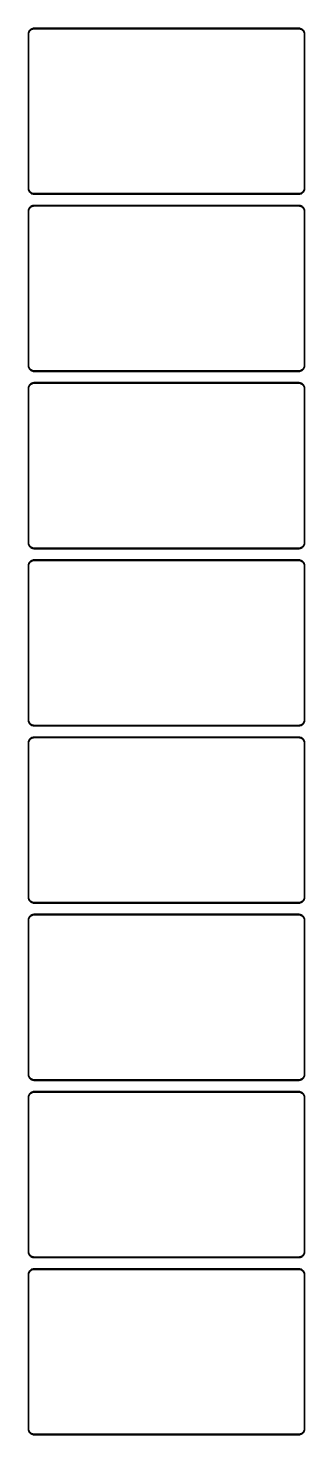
# Model space of a CAD drawing. Header units: metres. Extents: x -112 to 112, y 2093 to 4243.
# Drawn here: x -112 to 112, y 3101 to 4243 of the extents above; entities that cross this region are included whole.
import ezdxf

# ---------------------------------------------------------------- set-up
doc = ezdxf.new("R2010")
doc.units = ezdxf.units.M

msp = doc.modelspace()

# ---------------------------------------------------------------- linework, layer by layer
for p, q in [((-111.882, 4240.91), (-112.149, 4240.34)), ((-111.545, 4241.44), (-111.882, 4240.91)), ((-111.666, 4240), (-111.412, 4240.54)), ((-111.145, 4241.92), (-111.545, 4241.44)), ((-111.412, 4240.54), (-111.093, 4241.04)), ((-110.687, 4242.35), (-111.145, 4241.92)), ((-111.093, 4241.04), (-110.713, 4241.5)), ((-110.713, 4241.5), (-110.278, 4241.91)), ((-110.179, 4242.72), (-110.687, 4242.35)), ((-110.278, 4241.91), (-109.795, 4242.26)), ((-109.629, 4243.02), (-110.179, 4242.72)), ((-109.795, 4242.26), (-109.272, 4242.55)), ((-109.045, 4243.26), (-109.629, 4243.02)), ((-109.272, 4242.55), (-108.718, 4242.77)), ((-108.437, 4243.41), (-109.045, 4243.26)), ((-108.718, 4242.77), (-108.14, 4242.92)), ((-107.814, 4243.49), (-108.437, 4243.41)), ((-108.14, 4242.92), (-107.548, 4242.99)), ((107.814, 4243.49), (-107.814, 4243.49)), ((-107.548, 4242.99), (107.548, 4242.99)), ((107.548, 4242.99), (108.14, 4242.92)), ((108.437, 4243.41), (107.814, 4243.49)), ((108.14, 4242.92), (108.718, 4242.77)), ((109.045, 4243.26), (108.437, 4243.41)), ((108.718, 4242.77), (109.272, 4242.55)), ((109.629, 4243.02), (109.045, 4243.26)), ((109.272, 4242.55), (109.795, 4242.26)), ((110.179, 4242.72), (109.629, 4243.02)), ((109.795, 4242.26), (110.278, 4241.91)), ((110.687, 4242.35), (110.179, 4242.72)), ((110.278, 4241.91), (110.713, 4241.5)), ((111.145, 4241.92), (110.687, 4242.35)), ((110.713, 4241.5), (111.093, 4241.04)), ((111.093, 4241.04), (111.412, 4240.54)), ((111.545, 4241.44), (111.145, 4241.92)), ((111.412, 4240.54), (111.666, 4240)), ((111.882, 4240.91), (111.545, 4241.44)), ((112.149, 4240.34), (111.882, 4240.91)), ((-112.461, 4239.13), (-112.5, 4238.5)), ((-112.5, 4238.5), (-112.5, 4113.5)), ((-112.343, 4239.74), (-112.461, 4239.13)), ((-112.149, 4240.34), (-112.343, 4239.74)), ((-112, 4238.25), (-111.963, 4238.85)), ((-112, 4113.75), (-112, 4238.25)), ((-111.963, 4238.85), (-111.851, 4239.43)), ((-111.851, 4239.43), (-111.666, 4240)), ((111.666, 4240), (111.851, 4239.43)), ((111.851, 4239.43), (111.963, 4238.85)), ((111.963, 4238.85), (112, 4238.25)), ((112, 4238.25), (112, 4113.75)), ((112.343, 4239.74), (112.149, 4240.34)), ((112.461, 4239.13), (112.343, 4239.74)), ((112.5, 4238.5), (112.461, 4239.13)), ((112.5, 4113.5), (112.5, 4238.5)), ((-112.5, 4113.5), (-112.461, 4112.87)), ((-112.461, 4112.87), (-112.343, 4112.26)), ((-112.343, 4112.26), (-112.149, 4111.66)), ((-112.149, 4111.66), (-111.882, 4111.09)), ((-111.963, 4113.15), (-112, 4113.75)), ((-111.851, 4112.57), (-111.963, 4113.15)), ((-111.882, 4111.09), (-111.545, 4110.56)), ((-111.666, 4112), (-111.851, 4112.57)), ((-111.412, 4111.46), (-111.666, 4112)), ((-111.545, 4110.56), (-111.145, 4110.08)), ((-111.093, 4110.96), (-111.412, 4111.46)), ((-111.145, 4110.08), (-110.687, 4109.65)), ((-110.713, 4110.5), (-111.093, 4110.96)), ((-110.278, 4110.09), (-110.713, 4110.5)), ((-110.687, 4109.65), (-110.179, 4109.28)), ((-109.795, 4109.74), (-110.278, 4110.09)), ((-110.179, 4109.28), (-109.629, 4108.98)), ((-109.272, 4109.45), (-109.795, 4109.74)), ((-109.629, 4108.98), (-109.045, 4108.74)), ((-108.718, 4109.23), (-109.272, 4109.45)), ((-109.045, 4108.74), (-108.437, 4108.59)), ((-108.14, 4109.08), (-108.718, 4109.23)), ((-108.437, 4108.59), (-107.814, 4108.51)), ((-107.548, 4109.01), (-108.14, 4109.08)), ((-107.814, 4108.51), (107.814, 4108.51)), ((107.548, 4109.01), (-107.548, 4109.01)), ((108.14, 4109.08), (107.548, 4109.01)), ((107.814, 4108.51), (108.437, 4108.59)), ((108.718, 4109.23), (108.14, 4109.08)), ((108.437, 4108.59), (109.045, 4108.74)), ((109.272, 4109.45), (108.718, 4109.23)), ((109.045, 4108.74), (109.629, 4108.98)), ((109.795, 4109.74), (109.272, 4109.45)), ((109.629, 4108.98), (110.179, 4109.28)), ((110.278, 4110.09), (109.795, 4109.74)), ((110.179, 4109.28), (110.687, 4109.65)), ((110.713, 4110.5), (110.278, 4110.09)), ((110.687, 4109.65), (111.145, 4110.08)), ((111.093, 4110.96), (110.713, 4110.5)), ((111.412, 4111.46), (111.093, 4110.96)), ((111.145, 4110.08), (111.545, 4110.56)), ((111.666, 4112), (111.412, 4111.46)), ((111.545, 4110.56), (111.882, 4111.09)), ((111.851, 4112.57), (111.666, 4112)), ((111.963, 4113.15), (111.851, 4112.57)), ((111.882, 4111.09), (112.149, 4111.66)), ((112, 4113.75), (111.963, 4113.15)), ((112.149, 4111.66), (112.343, 4112.26)), ((112.343, 4112.26), (112.461, 4112.87)), ((112.461, 4112.87), (112.5, 4113.5)), ((-112.461, 4095.13), (-112.5, 4094.5)), ((-112.5, 4094.5), (-112.5, 3969.5)), ((-112.343, 4095.74), (-112.461, 4095.13)), ((-112.149, 4096.34), (-112.343, 4095.74)), ((-111.882, 4096.91), (-112.149, 4096.34)), ((-112, 4094.25), (-111.963, 4094.85)), ((-112, 3969.75), (-112, 4094.25)), ((-111.963, 4094.85), (-111.851, 4095.43)), ((-111.545, 4097.44), (-111.882, 4096.91)), ((-111.851, 4095.43), (-111.666, 4096)), ((-111.666, 4096), (-111.412, 4096.54)), ((-111.145, 4097.92), (-111.545, 4097.44)), ((-111.412, 4096.54), (-111.093, 4097.04)), ((-110.687, 4098.35), (-111.145, 4097.92)), ((-111.093, 4097.04), (-110.713, 4097.5)), ((-110.713, 4097.5), (-110.278, 4097.91)), ((-110.179, 4098.72), (-110.687, 4098.35)), ((-110.278, 4097.91), (-109.795, 4098.26)), ((-109.629, 4099.02), (-110.179, 4098.72)), ((-109.795, 4098.26), (-109.272, 4098.55)), ((-109.045, 4099.26), (-109.629, 4099.02)), ((-109.272, 4098.55), (-108.718, 4098.77)), ((-108.437, 4099.41), (-109.045, 4099.26)), ((-108.718, 4098.77), (-108.14, 4098.92)), ((-107.814, 4099.49), (-108.437, 4099.41)), ((-108.14, 4098.92), (-107.548, 4098.99)), ((107.814, 4099.49), (-107.814, 4099.49)), ((-107.548, 4098.99), (107.548, 4098.99)), ((107.548, 4098.99), (108.14, 4098.92)), ((108.437, 4099.41), (107.814, 4099.49)), ((108.14, 4098.92), (108.718, 4098.77)), ((109.045, 4099.26), (108.437, 4099.41)), ((108.718, 4098.77), (109.272, 4098.55)), ((109.629, 4099.02), (109.045, 4099.26)), ((109.272, 4098.55), (109.795, 4098.26)), ((110.179, 4098.72), (109.629, 4099.02)), ((109.795, 4098.26), (110.278, 4097.91)), ((110.687, 4098.35), (110.179, 4098.72)), ((110.278, 4097.91), (110.713, 4097.5)), ((111.145, 4097.92), (110.687, 4098.35)), ((110.713, 4097.5), (111.093, 4097.04)), ((111.093, 4097.04), (111.412, 4096.54)), ((111.545, 4097.44), (111.145, 4097.92)), ((111.412, 4096.54), (111.666, 4096)), ((111.882, 4096.91), (111.545, 4097.44)), ((111.666, 4096), (111.851, 4095.43)), ((111.851, 4095.43), (111.963, 4094.85)), ((112.149, 4096.34), (111.882, 4096.91)), ((111.963, 4094.85), (112, 4094.25)), ((112, 4094.25), (112, 3969.75)), ((112.343, 4095.74), (112.149, 4096.34)), ((112.461, 4095.13), (112.343, 4095.74)), ((112.5, 4094.5), (112.461, 4095.13)), ((112.5, 3969.5), (112.5, 4094.5)), ((-112.5, 3969.5), (-112.461, 3968.87)), ((-112.461, 3968.87), (-112.343, 3968.26)), ((-112.343, 3968.26), (-112.149, 3967.66)), ((-112.149, 3967.66), (-111.882, 3967.09)), ((-111.963, 3969.15), (-112, 3969.75)), ((-111.851, 3968.57), (-111.963, 3969.15)), ((-111.882, 3967.09), (-111.545, 3966.56)), ((-111.666, 3968), (-111.851, 3968.57)), ((-111.412, 3967.46), (-111.666, 3968)), ((-111.545, 3966.56), (-111.145, 3966.08)), ((-111.093, 3966.96), (-111.412, 3967.46)), ((-110.713, 3966.5), (-111.093, 3966.96)), ((-110.278, 3966.09), (-110.713, 3966.5)), ((110.713, 3966.5), (110.278, 3966.09)), ((111.093, 3966.96), (110.713, 3966.5)), ((111.412, 3967.46), (111.093, 3966.96)), ((111.145, 3966.08), (111.545, 3966.56)), ((111.666, 3968), (111.412, 3967.46)), ((111.545, 3966.56), (111.882, 3967.09)), ((111.851, 3968.57), (111.666, 3968)), ((111.963, 3969.15), (111.851, 3968.57)), ((111.882, 3967.09), (112.149, 3967.66)), ((112, 3969.75), (111.963, 3969.15)), ((112.149, 3967.66), (112.343, 3968.26)), ((112.343, 3968.26), (112.461, 3968.87)), ((112.461, 3968.87), (112.5, 3969.5)), ((-111.145, 3966.08), (-110.687, 3965.65)), ((-110.687, 3965.65), (-110.179, 3965.28)), ((-110.179, 3954.72), (-110.687, 3954.35)), ((-109.795, 3965.74), (-110.278, 3966.09)), ((-110.179, 3965.28), (-109.629, 3964.98)), ((-109.629, 3955.02), (-110.179, 3954.72)), ((-109.272, 3965.45), (-109.795, 3965.74)), ((-109.629, 3964.98), (-109.045, 3964.74)), ((-109.045, 3955.26), (-109.629, 3955.02)), ((-108.718, 3965.23), (-109.272, 3965.45)), ((-109.272, 3954.55), (-108.718, 3954.77)), ((-109.045, 3964.74), (-108.437, 3964.59)), ((-108.437, 3955.41), (-109.045, 3955.26)), ((-108.14, 3965.08), (-108.718, 3965.23)), ((-108.718, 3954.77), (-108.14, 3954.92)), ((-108.437, 3964.59), (-107.814, 3964.51)), ((-107.814, 3955.49), (-108.437, 3955.41)), ((-107.548, 3965.01), (-108.14, 3965.08)), ((-108.14, 3954.92), (-107.548, 3954.99)), ((-107.814, 3964.51), (107.814, 3964.51)), ((107.814, 3955.49), (-107.814, 3955.49)), ((107.548, 3965.01), (-107.548, 3965.01)), ((-107.548, 3954.99), (107.548, 3954.99)), ((108.14, 3965.08), (107.548, 3965.01)), ((107.548, 3954.99), (108.14, 3954.92)), ((107.814, 3964.51), (108.437, 3964.59)), ((108.437, 3955.41), (107.814, 3955.49)), ((108.718, 3965.23), (108.14, 3965.08)), ((108.14, 3954.92), (108.718, 3954.77)), ((108.437, 3964.59), (109.045, 3964.74)), ((109.045, 3955.26), (108.437, 3955.41)), ((109.272, 3965.45), (108.718, 3965.23)), ((108.718, 3954.77), (109.272, 3954.55)), ((109.045, 3964.74), (109.629, 3964.98)), ((109.629, 3955.02), (109.045, 3955.26)), ((109.795, 3965.74), (109.272, 3965.45)), ((109.629, 3964.98), (110.179, 3965.28)), ((110.179, 3954.72), (109.629, 3955.02)), ((110.278, 3966.09), (109.795, 3965.74)), ((110.179, 3965.28), (110.687, 3965.65)), ((110.687, 3954.35), (110.179, 3954.72)), ((110.687, 3965.65), (111.145, 3966.08)), ((-112.461, 3951.13), (-112.5, 3950.5)), ((-112.5, 3950.5), (-112.5, 3825.5)), ((-112.343, 3951.74), (-112.461, 3951.13)), ((-112.149, 3952.34), (-112.343, 3951.74)), ((-111.882, 3952.91), (-112.149, 3952.34)), ((-112, 3950.25), (-111.963, 3950.85)), ((-112, 3825.75), (-112, 3950.25)), ((-111.963, 3950.85), (-111.851, 3951.43)), ((-111.545, 3953.44), (-111.882, 3952.91)), ((-111.851, 3951.43), (-111.666, 3952)), ((-111.666, 3952), (-111.412, 3952.54)), ((-111.145, 3953.92), (-111.545, 3953.44)), ((-111.412, 3952.54), (-111.093, 3953.04)), ((-110.687, 3954.35), (-111.145, 3953.92)), ((-111.093, 3953.04), (-110.713, 3953.5)), ((-110.713, 3953.5), (-110.278, 3953.91)), ((-110.278, 3953.91), (-109.795, 3954.26)), ((-109.795, 3954.26), (-109.272, 3954.55)), ((109.272, 3954.55), (109.795, 3954.26)), ((109.795, 3954.26), (110.278, 3953.91)), ((110.278, 3953.91), (110.713, 3953.5)), ((111.145, 3953.92), (110.687, 3954.35)), ((110.713, 3953.5), (111.093, 3953.04)), ((111.093, 3953.04), (111.412, 3952.54)), ((111.545, 3953.44), (111.145, 3953.92)), ((111.412, 3952.54), (111.666, 3952)), ((111.882, 3952.91), (111.545, 3953.44)), ((111.666, 3952), (111.851, 3951.43)), ((111.851, 3951.43), (111.963, 3950.85)), ((112.149, 3952.34), (111.882, 3952.91)), ((111.963, 3950.85), (112, 3950.25)), ((112, 3950.25), (112, 3825.75)), ((112.343, 3951.74), (112.149, 3952.34)), ((112.461, 3951.13), (112.343, 3951.74)), ((112.5, 3950.5), (112.461, 3951.13)), ((112.5, 3825.5), (112.5, 3950.5)), ((-112.5, 3825.5), (-112.461, 3824.87)), ((-112.461, 3824.87), (-112.343, 3824.26)), ((-112.343, 3824.26), (-112.149, 3823.66)), ((-112.149, 3823.66), (-111.882, 3823.09)), ((-111.963, 3825.15), (-112, 3825.75)), ((-111.851, 3824.57), (-111.963, 3825.15)), ((-111.882, 3823.09), (-111.545, 3822.56)), ((-111.666, 3824), (-111.851, 3824.57)), ((-111.412, 3823.46), (-111.666, 3824)), ((-111.545, 3822.56), (-111.145, 3822.08)), ((-111.093, 3822.96), (-111.412, 3823.46)), ((-111.145, 3822.08), (-110.687, 3821.65)), ((-110.713, 3822.5), (-111.093, 3822.96)), ((-110.278, 3822.09), (-110.713, 3822.5)), ((-110.687, 3821.65), (-110.179, 3821.28)), ((-109.795, 3821.74), (-110.278, 3822.09)), ((-110.179, 3821.28), (-109.629, 3820.98)), ((-109.272, 3821.45), (-109.795, 3821.74)), ((-109.629, 3820.98), (-109.045, 3820.74)), ((-108.718, 3821.23), (-109.272, 3821.45)), ((-109.045, 3820.74), (-108.437, 3820.59)), ((-108.14, 3821.08), (-108.718, 3821.23)), ((-108.437, 3820.59), (-107.814, 3820.51)), ((-107.548, 3821.01), (-108.14, 3821.08)), ((-107.814, 3820.51), (107.814, 3820.51)), ((107.548, 3821.01), (-107.548, 3821.01)), ((108.14, 3821.08), (107.548, 3821.01)), ((107.814, 3820.51), (108.437, 3820.59)), ((108.718, 3821.23), (108.14, 3821.08)), ((108.437, 3820.59), (109.045, 3820.74)), ((109.272, 3821.45), (108.718, 3821.23)), ((109.045, 3820.74), (109.629, 3820.98)), ((109.795, 3821.74), (109.272, 3821.45)), ((109.629, 3820.98), (110.179, 3821.28)), ((110.278, 3822.09), (109.795, 3821.74)), ((110.179, 3821.28), (110.687, 3821.65)), ((110.713, 3822.5), (110.278, 3822.09)), ((110.687, 3821.65), (111.145, 3822.08)), ((111.093, 3822.96), (110.713, 3822.5)), ((111.412, 3823.46), (111.093, 3822.96)), ((111.145, 3822.08), (111.545, 3822.56)), ((111.666, 3824), (111.412, 3823.46)), ((111.545, 3822.56), (111.882, 3823.09)), ((111.851, 3824.57), (111.666, 3824)), ((111.963, 3825.15), (111.851, 3824.57)), ((111.882, 3823.09), (112.149, 3823.66)), ((112, 3825.75), (111.963, 3825.15)), ((112.149, 3823.66), (112.343, 3824.26)), ((112.343, 3824.26), (112.461, 3824.87)), ((112.461, 3824.87), (112.5, 3825.5)), ((-112.461, 3807.13), (-112.5, 3806.5)), ((-112.5, 3806.5), (-112.5, 3681.5)), ((-112.343, 3807.74), (-112.461, 3807.13)), ((-112.149, 3808.34), (-112.343, 3807.74)), ((-111.882, 3808.91), (-112.149, 3808.34)), ((-112, 3806.25), (-111.963, 3806.85)), ((-112, 3681.75), (-112, 3806.25)), ((-111.963, 3806.85), (-111.851, 3807.43)), ((-111.545, 3809.44), (-111.882, 3808.91)), ((-111.851, 3807.43), (-111.666, 3808)), ((-111.666, 3808), (-111.412, 3808.54)), ((-111.145, 3809.92), (-111.545, 3809.44)), ((-111.412, 3808.54), (-111.093, 3809.04)), ((-110.687, 3810.35), (-111.145, 3809.92)), ((-111.093, 3809.04), (-110.713, 3809.5)), ((-110.713, 3809.5), (-110.278, 3809.91)), ((-110.179, 3810.72), (-110.687, 3810.35)), ((-110.278, 3809.91), (-109.795, 3810.26)), ((-109.629, 3811.02), (-110.179, 3810.72)), ((-109.795, 3810.26), (-109.272, 3810.55)), ((-109.045, 3811.26), (-109.629, 3811.02)), ((-109.272, 3810.55), (-108.718, 3810.77)), ((-108.437, 3811.41), (-109.045, 3811.26)), ((-108.718, 3810.77), (-108.14, 3810.92)), ((-107.814, 3811.49), (-108.437, 3811.41)), ((-108.14, 3810.92), (-107.548, 3810.99)), ((107.814, 3811.49), (-107.814, 3811.49)), ((-107.548, 3810.99), (107.548, 3810.99)), ((107.548, 3810.99), (108.14, 3810.92)), ((108.437, 3811.41), (107.814, 3811.49)), ((108.14, 3810.92), (108.718, 3810.77)), ((109.045, 3811.26), (108.437, 3811.41)), ((108.718, 3810.77), (109.272, 3810.55)), ((109.629, 3811.02), (109.045, 3811.26)), ((109.272, 3810.55), (109.795, 3810.26)), ((110.179, 3810.72), (109.629, 3811.02)), ((109.795, 3810.26), (110.278, 3809.91)), ((110.687, 3810.35), (110.179, 3810.72)), ((110.278, 3809.91), (110.713, 3809.5)), ((111.145, 3809.92), (110.687, 3810.35)), ((110.713, 3809.5), (111.093, 3809.04)), ((111.093, 3809.04), (111.412, 3808.54)), ((111.545, 3809.44), (111.145, 3809.92)), ((111.412, 3808.54), (111.666, 3808)), ((111.882, 3808.91), (111.545, 3809.44)), ((111.666, 3808), (111.851, 3807.43)), ((111.851, 3807.43), (111.963, 3806.85)), ((112.149, 3808.34), (111.882, 3808.91)), ((111.963, 3806.85), (112, 3806.25)), ((112, 3806.25), (112, 3681.75)), ((112.343, 3807.74), (112.149, 3808.34)), ((112.461, 3807.13), (112.343, 3807.74)), ((112.5, 3806.5), (112.461, 3807.13)), ((112.5, 3681.5), (112.5, 3806.5)), ((-112.5, 3681.5), (-112.461, 3680.87)), ((-112.461, 3680.87), (-112.343, 3680.26)), ((-111.963, 3681.15), (-112, 3681.75)), ((-111.851, 3680.57), (-111.963, 3681.15)), ((-111.666, 3680), (-111.851, 3680.57)), ((111.851, 3680.57), (111.666, 3680)), ((111.963, 3681.15), (111.851, 3680.57)), ((112, 3681.75), (111.963, 3681.15)), ((112.343, 3680.26), (112.461, 3680.87)), ((112.461, 3680.87), (112.5, 3681.5)), ((-112.343, 3680.26), (-112.149, 3679.66)), ((-112.149, 3679.66), (-111.882, 3679.09)), ((-111.882, 3679.09), (-111.545, 3678.56)), ((-111.412, 3679.46), (-111.666, 3680)), ((-111.545, 3678.56), (-111.145, 3678.08)), ((-111.093, 3678.96), (-111.412, 3679.46)), ((-111.145, 3678.08), (-110.687, 3677.65)), ((-110.713, 3678.5), (-111.093, 3678.96)), ((-110.278, 3678.09), (-110.713, 3678.5)), ((-110.687, 3677.65), (-110.179, 3677.28)), ((-109.795, 3677.74), (-110.278, 3678.09)), ((-110.179, 3677.28), (-109.629, 3676.98)), ((-109.272, 3677.45), (-109.795, 3677.74)), ((-109.629, 3676.98), (-109.045, 3676.74)), ((-108.718, 3677.23), (-109.272, 3677.45)), ((-109.045, 3676.74), (-108.437, 3676.59)), ((-108.14, 3677.08), (-108.718, 3677.23)), ((-108.437, 3676.59), (-107.814, 3676.51)), ((-107.548, 3677.01), (-108.14, 3677.08)), ((-107.814, 3676.51), (107.814, 3676.51)), ((107.548, 3677.01), (-107.548, 3677.01)), ((108.14, 3677.08), (107.548, 3677.01)), ((107.814, 3676.51), (108.437, 3676.59)), ((108.718, 3677.23), (108.14, 3677.08)), ((108.437, 3676.59), (109.045, 3676.74)), ((109.272, 3677.45), (108.718, 3677.23)), ((109.045, 3676.74), (109.629, 3676.98)), ((109.795, 3677.74), (109.272, 3677.45)), ((109.629, 3676.98), (110.179, 3677.28)), ((110.278, 3678.09), (109.795, 3677.74)), ((110.179, 3677.28), (110.687, 3677.65)), ((110.713, 3678.5), (110.278, 3678.09)), ((110.687, 3677.65), (111.145, 3678.08)), ((111.093, 3678.96), (110.713, 3678.5)), ((111.412, 3679.46), (111.093, 3678.96)), ((111.145, 3678.08), (111.545, 3678.56)), ((111.666, 3680), (111.412, 3679.46)), ((111.545, 3678.56), (111.882, 3679.09)), ((111.882, 3679.09), (112.149, 3679.66)), ((112.149, 3679.66), (112.343, 3680.26)), ((-112.461, 3663.13), (-112.5, 3662.5)), ((-112.5, 3662.5), (-112.5, 3537.5)), ((-112.343, 3663.74), (-112.461, 3663.13)), ((-112.149, 3664.34), (-112.343, 3663.74)), ((-111.882, 3664.91), (-112.149, 3664.34)), ((-112, 3662.25), (-111.963, 3662.85)), ((-112, 3537.75), (-112, 3662.25)), ((-111.963, 3662.85), (-111.851, 3663.43)), ((-111.545, 3665.44), (-111.882, 3664.91)), ((-111.851, 3663.43), (-111.666, 3664)), ((-111.666, 3664), (-111.412, 3664.54)), ((-111.145, 3665.92), (-111.545, 3665.44)), ((-111.412, 3664.54), (-111.093, 3665.04)), ((-110.687, 3666.35), (-111.145, 3665.92)), ((-111.093, 3665.04), (-110.713, 3665.5)), ((-110.713, 3665.5), (-110.278, 3665.91)), ((-110.179, 3666.72), (-110.687, 3666.35)), ((-110.278, 3665.91), (-109.795, 3666.26)), ((-109.629, 3667.02), (-110.179, 3666.72)), ((-109.795, 3666.26), (-109.272, 3666.55)), ((-109.045, 3667.26), (-109.629, 3667.02)), ((-109.272, 3666.55), (-108.718, 3666.77)), ((-108.437, 3667.41), (-109.045, 3667.26)), ((-108.718, 3666.77), (-108.14, 3666.92)), ((-107.814, 3667.49), (-108.437, 3667.41)), ((-108.14, 3666.92), (-107.548, 3666.99)), ((107.814, 3667.49), (-107.814, 3667.49)), ((-107.548, 3666.99), (107.548, 3666.99)), ((107.548, 3666.99), (108.14, 3666.92)), ((108.437, 3667.41), (107.814, 3667.49)), ((108.14, 3666.92), (108.718, 3666.77)), ((109.045, 3667.26), (108.437, 3667.41)), ((108.718, 3666.77), (109.272, 3666.55)), ((109.629, 3667.02), (109.045, 3667.26)), ((109.272, 3666.55), (109.795, 3666.26)), ((110.179, 3666.72), (109.629, 3667.02)), ((109.795, 3666.26), (110.278, 3665.91)), ((110.687, 3666.35), (110.179, 3666.72)), ((110.278, 3665.91), (110.713, 3665.5)), ((111.145, 3665.92), (110.687, 3666.35)), ((110.713, 3665.5), (111.093, 3665.04)), ((111.093, 3665.04), (111.412, 3664.54)), ((111.545, 3665.44), (111.145, 3665.92)), ((111.412, 3664.54), (111.666, 3664)), ((111.882, 3664.91), (111.545, 3665.44)), ((111.666, 3664), (111.851, 3663.43)), ((111.851, 3663.43), (111.963, 3662.85)), ((112.149, 3664.34), (111.882, 3664.91)), ((111.963, 3662.85), (112, 3662.25)), ((112, 3662.25), (112, 3537.75)), ((112.343, 3663.74), (112.149, 3664.34)), ((112.461, 3663.13), (112.343, 3663.74)), ((112.5, 3662.5), (112.461, 3663.13)), ((112.5, 3537.5), (112.5, 3662.5)), ((-112.5, 3537.5), (-112.461, 3536.87)), ((-112.461, 3536.87), (-112.343, 3536.26)), ((-112.343, 3536.26), (-112.149, 3535.66)), ((-112.149, 3535.66), (-111.882, 3535.09)), ((-111.963, 3537.15), (-112, 3537.75)), ((-111.851, 3536.57), (-111.963, 3537.15)), ((-111.882, 3535.09), (-111.545, 3534.56)), ((-111.666, 3536), (-111.851, 3536.57)), ((-111.412, 3535.46), (-111.666, 3536)), ((-111.545, 3534.56), (-111.145, 3534.08)), ((-111.093, 3534.96), (-111.412, 3535.46)), ((-111.145, 3534.08), (-110.687, 3533.65)), ((-110.713, 3534.5), (-111.093, 3534.96)), ((-110.278, 3534.09), (-110.713, 3534.5)), ((-110.687, 3533.65), (-110.179, 3533.28)), ((-109.795, 3533.74), (-110.278, 3534.09)), ((-110.179, 3533.28), (-109.629, 3532.98)), ((-109.272, 3533.45), (-109.795, 3533.74)), ((-109.629, 3532.98), (-109.045, 3532.74)), ((-108.718, 3533.23), (-109.272, 3533.45)), ((-109.045, 3532.74), (-108.437, 3532.59)), ((-108.14, 3533.08), (-108.718, 3533.23)), ((-108.437, 3532.59), (-107.814, 3532.51)), ((-107.548, 3533.01), (-108.14, 3533.08)), ((-107.814, 3532.51), (107.814, 3532.51)), ((107.548, 3533.01), (-107.548, 3533.01)), ((108.14, 3533.08), (107.548, 3533.01)), ((107.814, 3532.51), (108.437, 3532.59)), ((108.718, 3533.23), (108.14, 3533.08)), ((108.437, 3532.59), (109.045, 3532.74)), ((109.272, 3533.45), (108.718, 3533.23)), ((109.045, 3532.74), (109.629, 3532.98)), ((109.795, 3533.74), (109.272, 3533.45)), ((109.629, 3532.98), (110.179, 3533.28)), ((110.278, 3534.09), (109.795, 3533.74)), ((110.179, 3533.28), (110.687, 3533.65)), ((110.713, 3534.5), (110.278, 3534.09)), ((110.687, 3533.65), (111.145, 3534.08)), ((111.093, 3534.96), (110.713, 3534.5)), ((111.412, 3535.46), (111.093, 3534.96)), ((111.145, 3534.08), (111.545, 3534.56)), ((111.666, 3536), (111.412, 3535.46)), ((111.545, 3534.56), (111.882, 3535.09)), ((111.851, 3536.57), (111.666, 3536)), ((111.963, 3537.15), (111.851, 3536.57)), ((111.882, 3535.09), (112.149, 3535.66)), ((112, 3537.75), (111.963, 3537.15)), ((112.149, 3535.66), (112.343, 3536.26)), ((112.343, 3536.26), (112.461, 3536.87)), ((112.461, 3536.87), (112.5, 3537.5)), ((-111.882, 3520.91), (-112.149, 3520.34)), ((-111.545, 3521.44), (-111.882, 3520.91)), ((-111.666, 3520), (-111.412, 3520.54)), ((-111.145, 3521.92), (-111.545, 3521.44)), ((-111.412, 3520.54), (-111.093, 3521.04)), ((-110.687, 3522.35), (-111.145, 3521.92)), ((-111.093, 3521.04), (-110.713, 3521.5)), ((-110.713, 3521.5), (-110.278, 3521.91)), ((-110.179, 3522.72), (-110.687, 3522.35)), ((-110.278, 3521.91), (-109.795, 3522.26)), ((-109.629, 3523.02), (-110.179, 3522.72)), ((-109.795, 3522.26), (-109.272, 3522.55)), ((-109.045, 3523.26), (-109.629, 3523.02)), ((-109.272, 3522.55), (-108.718, 3522.77)), ((-108.437, 3523.41), (-109.045, 3523.26)), ((-108.718, 3522.77), (-108.14, 3522.92)), ((-107.814, 3523.49), (-108.437, 3523.41)), ((-108.14, 3522.92), (-107.548, 3522.99)), ((107.814, 3523.49), (-107.814, 3523.49)), ((-107.548, 3522.99), (107.548, 3522.99)), ((107.548, 3522.99), (108.14, 3522.92)), ((108.437, 3523.41), (107.814, 3523.49)), ((108.14, 3522.92), (108.718, 3522.77)), ((109.045, 3523.26), (108.437, 3523.41)), ((108.718, 3522.77), (109.272, 3522.55)), ((109.629, 3523.02), (109.045, 3523.26)), ((109.272, 3522.55), (109.795, 3522.26)), ((110.179, 3522.72), (109.629, 3523.02)), ((109.795, 3522.26), (110.278, 3521.91)), ((110.687, 3522.35), (110.179, 3522.72)), ((110.278, 3521.91), (110.713, 3521.5)), ((111.145, 3521.92), (110.687, 3522.35)), ((110.713, 3521.5), (111.093, 3521.04)), ((111.093, 3521.04), (111.412, 3520.54)), ((111.545, 3521.44), (111.145, 3521.92)), ((111.412, 3520.54), (111.666, 3520)), ((111.882, 3520.91), (111.545, 3521.44)), ((112.149, 3520.34), (111.882, 3520.91)), ((-112.461, 3519.13), (-112.5, 3518.5)), ((-112.5, 3518.5), (-112.5, 3393.5)), ((-112.343, 3519.74), (-112.461, 3519.13)), ((-112.149, 3520.34), (-112.343, 3519.74)), ((-112, 3518.25), (-111.963, 3518.85)), ((-112, 3393.75), (-112, 3518.25)), ((-111.963, 3518.85), (-111.851, 3519.43)), ((-111.851, 3519.43), (-111.666, 3520)), ((111.666, 3520), (111.851, 3519.43)), ((111.851, 3519.43), (111.963, 3518.85)), ((111.963, 3518.85), (112, 3518.25)), ((112, 3518.25), (112, 3393.75)), ((112.343, 3519.74), (112.149, 3520.34)), ((112.461, 3519.13), (112.343, 3519.74)), ((112.5, 3518.5), (112.461, 3519.13)), ((112.5, 3393.5), (112.5, 3518.5)), ((-112.5, 3393.5), (-112.461, 3392.87)), ((-112.461, 3392.87), (-112.343, 3392.26)), ((-112.343, 3392.26), (-112.149, 3391.66)), ((-112.149, 3391.66), (-111.882, 3391.09)), ((-111.963, 3393.15), (-112, 3393.75)), ((-111.851, 3392.57), (-111.963, 3393.15)), ((-111.882, 3391.09), (-111.545, 3390.56)), ((-111.666, 3392), (-111.851, 3392.57)), ((-111.412, 3391.46), (-111.666, 3392)), ((-111.545, 3390.56), (-111.145, 3390.08)), ((-111.093, 3390.96), (-111.412, 3391.46)), ((-111.145, 3390.08), (-110.687, 3389.65)), ((-110.713, 3390.5), (-111.093, 3390.96)), ((-110.278, 3390.09), (-110.713, 3390.5)), ((-110.687, 3389.65), (-110.179, 3389.28)), ((-109.795, 3389.74), (-110.278, 3390.09)), ((-110.179, 3389.28), (-109.629, 3388.98)), ((-109.272, 3389.45), (-109.795, 3389.74)), ((-109.629, 3388.98), (-109.045, 3388.74)), ((-108.718, 3389.23), (-109.272, 3389.45)), ((-109.045, 3388.74), (-108.437, 3388.59)), ((-108.14, 3389.08), (-108.718, 3389.23)), ((-108.437, 3388.59), (-107.814, 3388.51)), ((-107.548, 3389.01), (-108.14, 3389.08)), ((-107.814, 3388.51), (107.814, 3388.51)), ((107.548, 3389.01), (-107.548, 3389.01)), ((108.14, 3389.08), (107.548, 3389.01)), ((107.814, 3388.51), (108.437, 3388.59)), ((108.718, 3389.23), (108.14, 3389.08)), ((108.437, 3388.59), (109.045, 3388.74)), ((109.272, 3389.45), (108.718, 3389.23)), ((109.045, 3388.74), (109.629, 3388.98)), ((109.795, 3389.74), (109.272, 3389.45)), ((109.629, 3388.98), (110.179, 3389.28)), ((110.278, 3390.09), (109.795, 3389.74)), ((110.179, 3389.28), (110.687, 3389.65)), ((110.713, 3390.5), (110.278, 3390.09)), ((110.687, 3389.65), (111.145, 3390.08)), ((111.093, 3390.96), (110.713, 3390.5)), ((111.412, 3391.46), (111.093, 3390.96)), ((111.145, 3390.08), (111.545, 3390.56)), ((111.666, 3392), (111.412, 3391.46)), ((111.545, 3390.56), (111.882, 3391.09)), ((111.851, 3392.57), (111.666, 3392)), ((111.963, 3393.15), (111.851, 3392.57)), ((111.882, 3391.09), (112.149, 3391.66)), ((112, 3393.75), (111.963, 3393.15)), ((112.149, 3391.66), (112.343, 3392.26)), ((112.343, 3392.26), (112.461, 3392.87)), ((112.461, 3392.87), (112.5, 3393.5)), ((-112.461, 3375.13), (-112.5, 3374.5)), ((-112.5, 3374.5), (-112.5, 3249.5)), ((-112.343, 3375.74), (-112.461, 3375.13)), ((-112.149, 3376.34), (-112.343, 3375.74)), ((-111.882, 3376.91), (-112.149, 3376.34)), ((-112, 3374.25), (-111.963, 3374.85)), ((-112, 3249.75), (-112, 3374.25)), ((-111.963, 3374.85), (-111.851, 3375.43)), ((-111.545, 3377.44), (-111.882, 3376.91)), ((-111.851, 3375.43), (-111.666, 3376)), ((-111.666, 3376), (-111.412, 3376.54)), ((-111.145, 3377.92), (-111.545, 3377.44)), ((-111.412, 3376.54), (-111.093, 3377.04)), ((-110.687, 3378.35), (-111.145, 3377.92)), ((-111.093, 3377.04), (-110.713, 3377.5)), ((-110.713, 3377.5), (-110.278, 3377.91)), ((-110.179, 3378.72), (-110.687, 3378.35)), ((-110.278, 3377.91), (-109.795, 3378.26)), ((-109.629, 3379.02), (-110.179, 3378.72)), ((-109.795, 3378.26), (-109.272, 3378.55)), ((-109.045, 3379.26), (-109.629, 3379.02)), ((-109.272, 3378.55), (-108.718, 3378.77)), ((-108.437, 3379.41), (-109.045, 3379.26)), ((-108.718, 3378.77), (-108.14, 3378.92)), ((-107.814, 3379.49), (-108.437, 3379.41)), ((-108.14, 3378.92), (-107.548, 3378.99)), ((107.814, 3379.49), (-107.814, 3379.49)), ((-107.548, 3378.99), (107.548, 3378.99)), ((107.548, 3378.99), (108.14, 3378.92)), ((108.437, 3379.41), (107.814, 3379.49)), ((108.14, 3378.92), (108.718, 3378.77)), ((109.045, 3379.26), (108.437, 3379.41)), ((108.718, 3378.77), (109.272, 3378.55)), ((109.629, 3379.02), (109.045, 3379.26)), ((109.272, 3378.55), (109.795, 3378.26)), ((110.179, 3378.72), (109.629, 3379.02)), ((109.795, 3378.26), (110.278, 3377.91)), ((110.687, 3378.35), (110.179, 3378.72)), ((110.278, 3377.91), (110.713, 3377.5)), ((111.145, 3377.92), (110.687, 3378.35)), ((110.713, 3377.5), (111.093, 3377.04)), ((111.093, 3377.04), (111.412, 3376.54)), ((111.545, 3377.44), (111.145, 3377.92)), ((111.412, 3376.54), (111.666, 3376)), ((111.882, 3376.91), (111.545, 3377.44)), ((111.666, 3376), (111.851, 3375.43)), ((111.851, 3375.43), (111.963, 3374.85)), ((112.149, 3376.34), (111.882, 3376.91)), ((111.963, 3374.85), (112, 3374.25)), ((112, 3374.25), (112, 3249.75)), ((112.343, 3375.74), (112.149, 3376.34)), ((112.461, 3375.13), (112.343, 3375.74)), ((112.5, 3374.5), (112.461, 3375.13)), ((112.5, 3249.5), (112.5, 3374.5)), ((-112.5, 3249.5), (-112.461, 3248.87)), ((-112.461, 3248.87), (-112.343, 3248.26)), ((-112.343, 3248.26), (-112.149, 3247.66)), ((-112.149, 3247.66), (-111.882, 3247.09)), ((-111.963, 3249.15), (-112, 3249.75)), ((-111.851, 3248.57), (-111.963, 3249.15)), ((-111.882, 3247.09), (-111.545, 3246.56)), ((-111.666, 3248), (-111.851, 3248.57)), ((-111.412, 3247.46), (-111.666, 3248)), ((-111.545, 3246.56), (-111.145, 3246.08)), ((-111.093, 3246.96), (-111.412, 3247.46)), ((-111.145, 3246.08), (-110.687, 3245.65)), ((-110.713, 3246.5), (-111.093, 3246.96)), ((-110.278, 3246.09), (-110.713, 3246.5)), ((-109.795, 3245.74), (-110.278, 3246.09)), ((110.278, 3246.09), (109.795, 3245.74)), ((110.713, 3246.5), (110.278, 3246.09)), ((110.687, 3245.65), (111.145, 3246.08)), ((111.093, 3246.96), (110.713, 3246.5)), ((111.412, 3247.46), (111.093, 3246.96)), ((111.145, 3246.08), (111.545, 3246.56)), ((111.666, 3248), (111.412, 3247.46)), ((111.545, 3246.56), (111.882, 3247.09)), ((111.851, 3248.57), (111.666, 3248)), ((111.963, 3249.15), (111.851, 3248.57)), ((111.882, 3247.09), (112.149, 3247.66)), ((112, 3249.75), (111.963, 3249.15)), ((112.149, 3247.66), (112.343, 3248.26)), ((112.343, 3248.26), (112.461, 3248.87)), ((112.461, 3248.87), (112.5, 3249.5)), ((-110.687, 3245.65), (-110.179, 3245.28)), ((-110.179, 3234.72), (-110.687, 3234.35)), ((-110.179, 3245.28), (-109.629, 3244.98)), ((-109.629, 3235.02), (-110.179, 3234.72)), ((-109.272, 3245.45), (-109.795, 3245.74)), ((-109.629, 3244.98), (-109.045, 3244.74)), ((-109.045, 3235.26), (-109.629, 3235.02)), ((-108.718, 3245.23), (-109.272, 3245.45)), ((-109.272, 3234.55), (-108.718, 3234.77)), ((-109.045, 3244.74), (-108.437, 3244.59)), ((-108.437, 3235.41), (-109.045, 3235.26)), ((-108.14, 3245.08), (-108.718, 3245.23)), ((-108.718, 3234.77), (-108.14, 3234.92)), ((-108.437, 3244.59), (-107.814, 3244.51)), ((-107.814, 3235.49), (-108.437, 3235.41)), ((-107.548, 3245.01), (-108.14, 3245.08)), ((-108.14, 3234.92), (-107.548, 3234.99)), ((-107.814, 3244.51), (107.814, 3244.51)), ((107.814, 3235.49), (-107.814, 3235.49)), ((107.548, 3245.01), (-107.548, 3245.01)), ((-107.548, 3234.99), (107.548, 3234.99)), ((108.14, 3245.08), (107.548, 3245.01)), ((107.548, 3234.99), (108.14, 3234.92)), ((107.814, 3244.51), (108.437, 3244.59)), ((108.437, 3235.41), (107.814, 3235.49)), ((108.718, 3245.23), (108.14, 3245.08)), ((108.14, 3234.92), (108.718, 3234.77)), ((108.437, 3244.59), (109.045, 3244.74)), ((109.045, 3235.26), (108.437, 3235.41)), ((109.272, 3245.45), (108.718, 3245.23)), ((108.718, 3234.77), (109.272, 3234.55)), ((109.045, 3244.74), (109.629, 3244.98)), ((109.629, 3235.02), (109.045, 3235.26)), ((109.795, 3245.74), (109.272, 3245.45)), ((109.629, 3244.98), (110.179, 3245.28)), ((110.179, 3234.72), (109.629, 3235.02)), ((110.179, 3245.28), (110.687, 3245.65)), ((110.687, 3234.35), (110.179, 3234.72)), ((-112.461, 3231.13), (-112.5, 3230.5)), ((-112.5, 3230.5), (-112.5, 3105.5)), ((-112.343, 3231.74), (-112.461, 3231.13)), ((-112.149, 3232.34), (-112.343, 3231.74)), ((-111.882, 3232.91), (-112.149, 3232.34)), ((-112, 3230.25), (-111.963, 3230.85)), ((-112, 3105.75), (-112, 3230.25)), ((-111.963, 3230.85), (-111.851, 3231.43)), ((-111.545, 3233.44), (-111.882, 3232.91)), ((-111.851, 3231.43), (-111.666, 3232)), ((-111.666, 3232), (-111.412, 3232.54)), ((-111.145, 3233.92), (-111.545, 3233.44)), ((-111.412, 3232.54), (-111.093, 3233.04)), ((-110.687, 3234.35), (-111.145, 3233.92)), ((-111.093, 3233.04), (-110.713, 3233.5)), ((-110.713, 3233.5), (-110.278, 3233.91)), ((-110.278, 3233.91), (-109.795, 3234.26)), ((-109.795, 3234.26), (-109.272, 3234.55)), ((109.272, 3234.55), (109.795, 3234.26)), ((109.795, 3234.26), (110.278, 3233.91)), ((110.278, 3233.91), (110.713, 3233.5)), ((111.145, 3233.92), (110.687, 3234.35)), ((110.713, 3233.5), (111.093, 3233.04)), ((111.093, 3233.04), (111.412, 3232.54)), ((111.545, 3233.44), (111.145, 3233.92)), ((111.412, 3232.54), (111.666, 3232)), ((111.882, 3232.91), (111.545, 3233.44)), ((111.666, 3232), (111.851, 3231.43)), ((111.851, 3231.43), (111.963, 3230.85)), ((112.149, 3232.34), (111.882, 3232.91)), ((111.963, 3230.85), (112, 3230.25)), ((112, 3230.25), (112, 3105.75)), ((112.343, 3231.74), (112.149, 3232.34)), ((112.461, 3231.13), (112.343, 3231.74)), ((112.5, 3230.5), (112.461, 3231.13)), ((112.5, 3105.5), (112.5, 3230.5)), ((-112.5, 3105.5), (-112.461, 3104.87)), ((-112.461, 3104.87), (-112.343, 3104.26)), ((-112.343, 3104.26), (-112.149, 3103.66)), ((-112.149, 3103.66), (-111.882, 3103.09)), ((-111.963, 3105.15), (-112, 3105.75)), ((-111.851, 3104.57), (-111.963, 3105.15)), ((-111.882, 3103.09), (-111.545, 3102.56)), ((-111.666, 3104), (-111.851, 3104.57)), ((-111.412, 3103.46), (-111.666, 3104)), ((-111.545, 3102.56), (-111.145, 3102.08)), ((-111.093, 3102.96), (-111.412, 3103.46)), ((-111.145, 3102.08), (-110.687, 3101.65)), ((-110.713, 3102.5), (-111.093, 3102.96)), ((-110.278, 3102.09), (-110.713, 3102.5)), ((-110.687, 3101.65), (-110.179, 3101.28)), ((-109.795, 3101.74), (-110.278, 3102.09)), ((-110.179, 3101.28), (-109.629, 3100.98)), ((-109.272, 3101.45), (-109.795, 3101.74)), ((-109.629, 3100.98), (-109.045, 3100.74)), ((-108.718, 3101.23), (-109.272, 3101.45)), ((-109.045, 3100.74), (-108.437, 3100.59)), ((-108.14, 3101.08), (-108.718, 3101.23)), ((-108.437, 3100.59), (-107.814, 3100.51)), ((-107.548, 3101.01), (-108.14, 3101.08)), ((-107.814, 3100.51), (107.814, 3100.51)), ((107.548, 3101.01), (-107.548, 3101.01)), ((108.14, 3101.08), (107.548, 3101.01)), ((107.814, 3100.51), (108.437, 3100.59)), ((108.718, 3101.23), (108.14, 3101.08)), ((108.437, 3100.59), (109.045, 3100.74)), ((109.272, 3101.45), (108.718, 3101.23)), ((109.045, 3100.74), (109.629, 3100.98)), ((109.795, 3101.74), (109.272, 3101.45)), ((109.629, 3100.98), (110.179, 3101.28)), ((110.278, 3102.09), (109.795, 3101.74)), ((110.179, 3101.28), (110.687, 3101.65)), ((110.713, 3102.5), (110.278, 3102.09)), ((110.687, 3101.65), (111.145, 3102.08)), ((111.093, 3102.96), (110.713, 3102.5)), ((111.412, 3103.46), (111.093, 3102.96)), ((111.145, 3102.08), (111.545, 3102.56)), ((111.666, 3104), (111.412, 3103.46)), ((111.545, 3102.56), (111.882, 3103.09)), ((111.851, 3104.57), (111.666, 3104)), ((111.963, 3105.15), (111.851, 3104.57)), ((111.882, 3103.09), (112.149, 3103.66)), ((112, 3105.75), (111.963, 3105.15)), ((112.149, 3103.66), (112.343, 3104.26)), ((112.343, 3104.26), (112.461, 3104.87)), ((112.461, 3104.87), (112.5, 3105.5))]:
    msp.add_line(p, q)

doc.saveas('drawing.dxf')
